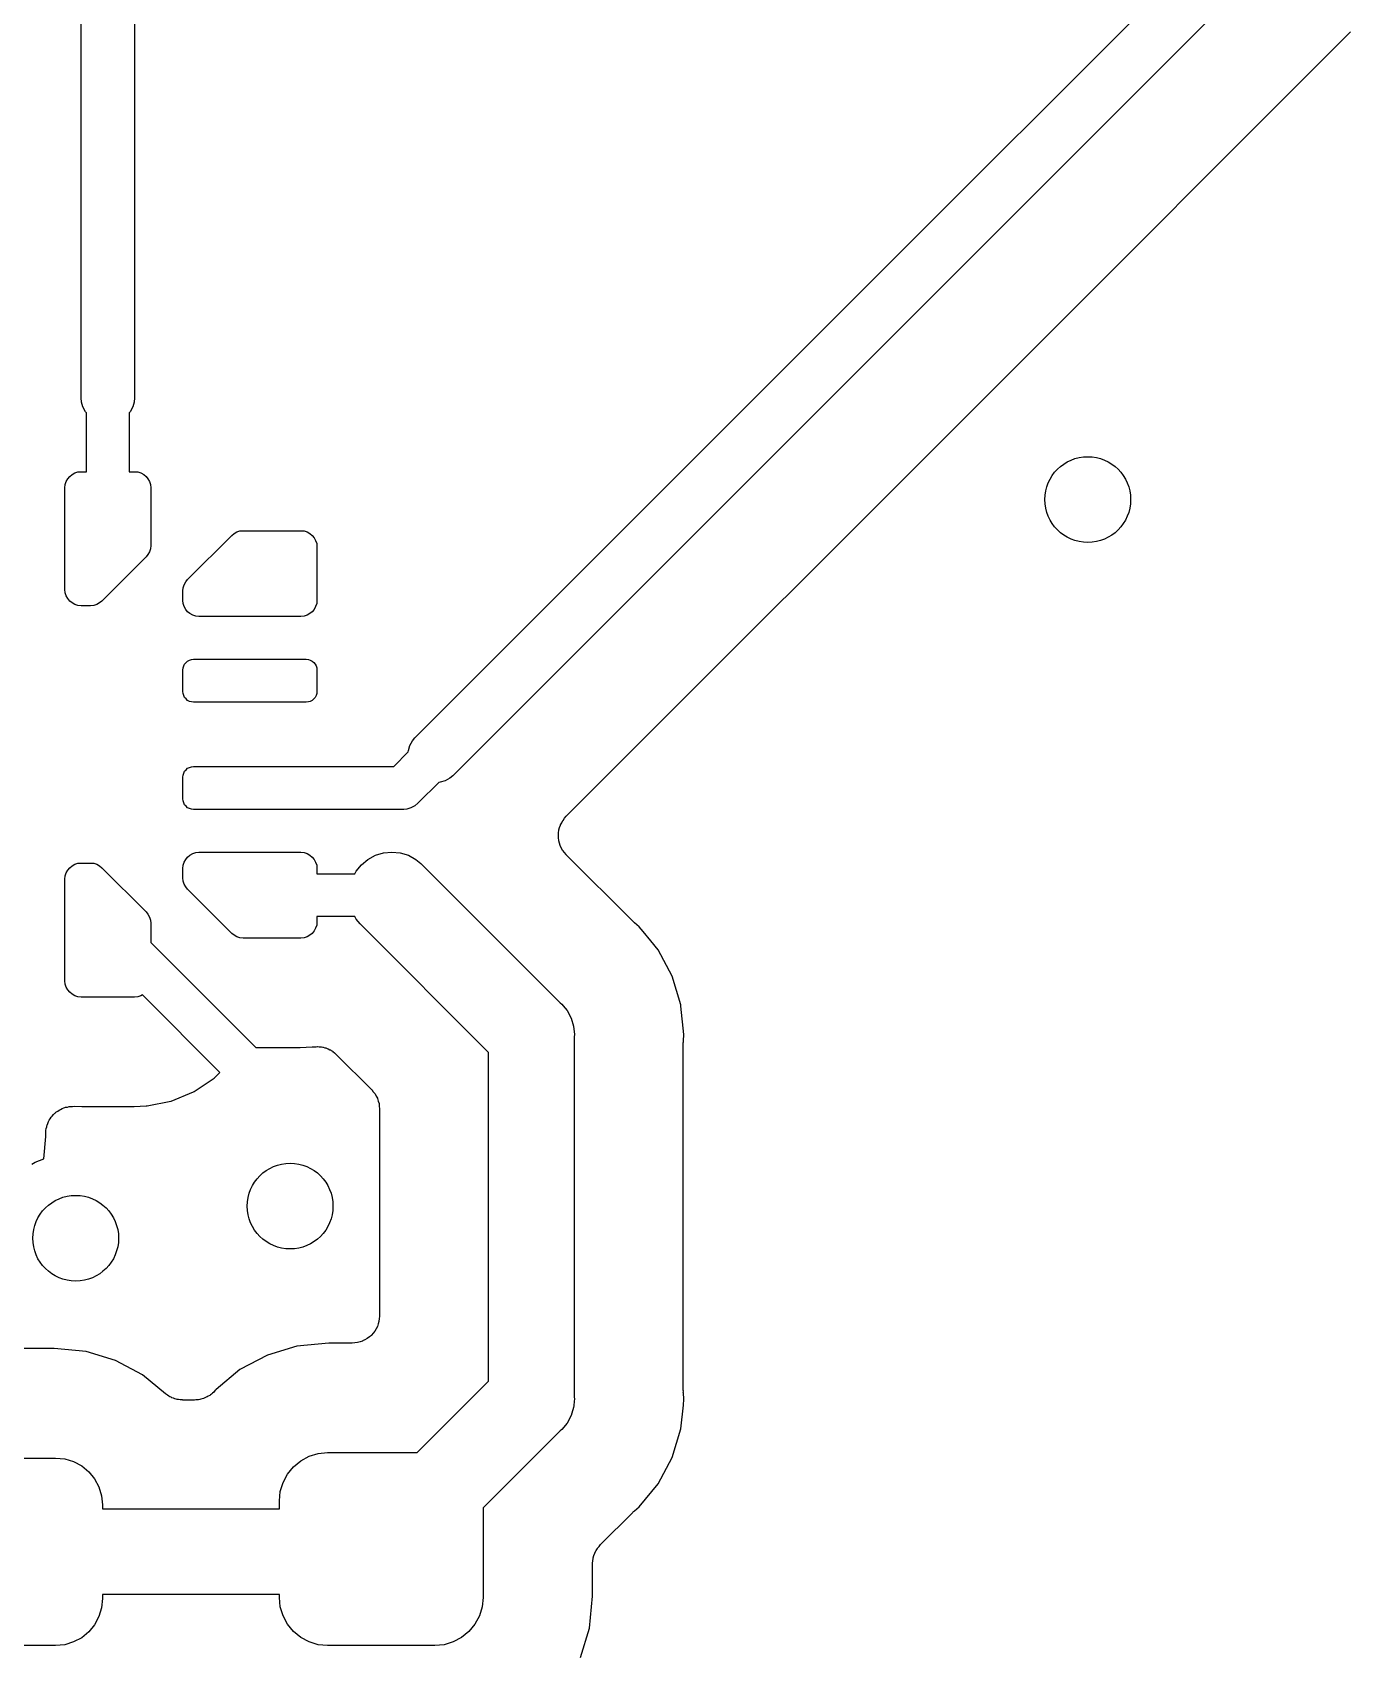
# Model space of a CAD drawing. Extents: x 103 to 213, y -152 to -90.
# Drawn here: x 158.15 to 164.3, y -131.3 to -123.75 of the extents above; entities that cross this region are included whole.
import ezdxf

# ---------------------------------------------------------------- set-up
doc = ezdxf.new("R2010")
doc.units = 0
doc.layers.add('BLACK', color=7, linetype='CONTINUOUS')

msp = doc.modelspace()

# ---------------------------------------------------------------- linework, layer by layer
at = {"layer": 'BLACK', "linetype": 'CONTINUOUS'}
for p, q in [((158.375, -125.456), (158.375, -120.738)), ((158.625, -120.721), (158.625, -125.456)), ((162.116, -124.857), (163.75, -123.223)), ((163.959, -123.368), (162.293, -125.034)), ((162.674, -125.371), (164.296, -123.749)), ((159.932, -127.041), (162.116, -124.857)), ((162.116, -124.857), (162.116, -124.857)), ((162.293, -125.034), (160.109, -127.218)), ((162.293, -125.034), (162.293, -125.034)), ((160.638, -127.407), (162.674, -125.371)), ((162.674, -125.371), (162.674, -125.371)), ((158.377, -125.475), (158.375, -125.456)), ((158.384, -125.498), (158.377, -125.475)), ((158.396, -125.52), (158.384, -125.498)), ((158.616, -125.498), (158.604, -125.52)), ((158.623, -125.475), (158.616, -125.498)), ((158.625, -125.456), (158.623, -125.475)), ((158.4, -125.525), (158.396, -125.52)), ((158.4, -125.8), (158.4, -125.525)), ((158.604, -125.52), (158.6, -125.525)), ((158.6, -125.525), (158.6, -125.8)), ((158.322, -125.822), (158.333, -125.813)), ((158.333, -125.813), (158.346, -125.806)), ((158.346, -125.806), (158.36, -125.801)), ((158.36, -125.801), (158.375, -125.8)), ((158.375, -125.8), (158.4, -125.8)), ((158.6, -125.8), (158.625, -125.8)), ((158.625, -125.8), (158.64, -125.801)), ((158.64, -125.801), (158.654, -125.806)), ((158.654, -125.806), (158.667, -125.813)), ((158.667, -125.813), (158.678, -125.822)), ((158.3, -125.875), (158.301, -125.86)), ((158.3, -126.35), (158.3, -125.875)), ((158.301, -125.86), (158.306, -125.846)), ((158.306, -125.846), (158.313, -125.833)), ((158.313, -125.833), (158.322, -125.822)), ((158.678, -125.822), (158.687, -125.833)), ((158.687, -125.833), (158.694, -125.846)), ((158.694, -125.846), (158.699, -125.86)), ((158.699, -125.86), (158.7, -125.875)), ((158.7, -125.875), (158.7, -126.144)), ((158.872, -126.303), (159.078, -126.097)), ((159.078, -126.097), (159.089, -126.088)), ((159.089, -126.088), (159.102, -126.081)), ((159.102, -126.081), (159.116, -126.076)), ((159.116, -126.076), (159.131, -126.075)), ((159.131, -126.075), (159.4, -126.075)), ((159.4, -126.075), (159.415, -126.076)), ((159.415, -126.076), (159.429, -126.081)), ((159.429, -126.081), (159.442, -126.088)), ((159.442, -126.088), (159.453, -126.097)), ((159.453, -126.097), (159.462, -126.108)), ((159.462, -126.108), (159.469, -126.121)), ((158.687, -126.186), (158.678, -126.197)), ((158.694, -126.173), (158.687, -126.186)), ((158.699, -126.159), (158.694, -126.173)), ((158.7, -126.144), (158.699, -126.159)), ((159.469, -126.121), (159.474, -126.135)), ((159.474, -126.135), (159.475, -126.15)), ((159.475, -126.15), (159.475, -126.4)), ((158.678, -126.197), (158.472, -126.403)), ((158.85, -126.356), (158.851, -126.341)), ((158.851, -126.341), (158.856, -126.327)), ((158.856, -126.327), (158.863, -126.314)), ((158.863, -126.314), (158.872, -126.303)), ((158.301, -126.365), (158.3, -126.35)), ((158.306, -126.379), (158.301, -126.365)), ((158.313, -126.392), (158.306, -126.379)), ((158.322, -126.403), (158.313, -126.392)), ((158.333, -126.412), (158.322, -126.403)), ((158.346, -126.419), (158.333, -126.412)), ((158.36, -126.424), (158.346, -126.419)), ((158.448, -126.419), (158.434, -126.424)), ((158.461, -126.412), (158.448, -126.419)), ((158.472, -126.403), (158.461, -126.412)), ((158.85, -126.4), (158.85, -126.356)), ((158.851, -126.415), (158.85, -126.4)), ((158.856, -126.429), (158.851, -126.415)), ((159.474, -126.415), (159.469, -126.429)), ((159.475, -126.4), (159.474, -126.415)), ((158.375, -126.425), (158.36, -126.424)), ((158.419, -126.425), (158.375, -126.425)), ((158.434, -126.424), (158.419, -126.425)), ((158.863, -126.442), (158.856, -126.429)), ((158.872, -126.453), (158.863, -126.442)), ((158.883, -126.462), (158.872, -126.453)), ((158.896, -126.469), (158.883, -126.462)), ((158.91, -126.474), (158.896, -126.469)), ((158.925, -126.475), (158.91, -126.474)), ((159.4, -126.475), (158.925, -126.475)), ((159.415, -126.474), (159.4, -126.475)), ((159.429, -126.469), (159.415, -126.474)), ((159.442, -126.462), (159.429, -126.469)), ((159.453, -126.453), (159.442, -126.462)), ((159.462, -126.442), (159.453, -126.453)), ((159.469, -126.429), (159.462, -126.442)), ((158.85, -126.725), (158.851, -126.715)), ((158.851, -126.715), (158.854, -126.706)), ((158.854, -126.706), (158.858, -126.697)), ((158.858, -126.697), (158.865, -126.69)), ((158.865, -126.69), (158.872, -126.683)), ((158.872, -126.683), (158.881, -126.679)), ((158.881, -126.679), (158.89, -126.676)), ((158.89, -126.676), (158.9, -126.675)), ((158.9, -126.675), (159.425, -126.675)), ((159.425, -126.675), (159.435, -126.676)), ((159.435, -126.676), (159.444, -126.679)), ((159.444, -126.679), (159.453, -126.683)), ((159.453, -126.683), (159.46, -126.69)), ((159.46, -126.69), (159.467, -126.697)), ((159.467, -126.697), (159.471, -126.706)), ((159.471, -126.706), (159.474, -126.715)), ((159.474, -126.715), (159.475, -126.725)), ((158.85, -126.825), (158.85, -126.725)), ((159.475, -126.725), (159.475, -126.825)), ((158.851, -126.835), (158.85, -126.825)), ((158.854, -126.844), (158.851, -126.835)), ((158.858, -126.853), (158.854, -126.844)), ((158.865, -126.86), (158.858, -126.853)), ((158.872, -126.867), (158.865, -126.86)), ((158.881, -126.871), (158.872, -126.867)), ((158.89, -126.874), (158.881, -126.871)), ((159.444, -126.871), (159.435, -126.874)), ((159.453, -126.867), (159.444, -126.871)), ((159.46, -126.86), (159.453, -126.867)), ((159.467, -126.853), (159.46, -126.86)), ((159.471, -126.844), (159.467, -126.853)), ((159.474, -126.835), (159.471, -126.844)), ((159.475, -126.825), (159.474, -126.835)), ((158.9, -126.875), (158.89, -126.874)), ((159.425, -126.875), (158.9, -126.875)), ((159.435, -126.874), (159.425, -126.875)), ((159.901, -127.107), (159.902, -127.1)), ((159.902, -127.1), (159.909, -127.077)), ((159.909, -127.077), (159.921, -127.055)), ((159.921, -127.055), (159.932, -127.041)), ((158.89, -127.176), (158.9, -127.175)), ((158.9, -127.175), (159.834, -127.175)), ((159.834, -127.175), (159.901, -127.107)), ((158.85, -127.225), (158.851, -127.215)), ((158.85, -127.325), (158.85, -127.225)), ((158.851, -127.215), (158.854, -127.206)), ((158.854, -127.206), (158.858, -127.197)), ((158.858, -127.197), (158.865, -127.19)), ((158.865, -127.19), (158.872, -127.183)), ((158.872, -127.183), (158.881, -127.179)), ((158.881, -127.179), (158.89, -127.176)), ((160.043, -127.249), (159.949, -127.342)), ((160.05, -127.248), (160.043, -127.249)), ((160.073, -127.241), (160.05, -127.248)), ((160.095, -127.229), (160.073, -127.241)), ((160.109, -127.218), (160.095, -127.229)), ((158.851, -127.335), (158.85, -127.325)), ((158.854, -127.344), (158.851, -127.335)), ((158.858, -127.353), (158.854, -127.344)), ((158.865, -127.36), (158.858, -127.353)), ((158.872, -127.367), (158.865, -127.36)), ((158.881, -127.371), (158.872, -127.367)), ((158.89, -127.374), (158.881, -127.371)), ((158.9, -127.375), (158.89, -127.374)), ((159.87, -127.375), (158.9, -127.375)), ((159.875, -127.375), (159.87, -127.375)), ((159.88, -127.375), (159.875, -127.375)), ((159.895, -127.374), (159.88, -127.375)), ((159.88, -127.375), (159.88, -127.375)), ((159.913, -127.368), (159.895, -127.374)), ((159.931, -127.359), (159.913, -127.368)), ((159.946, -127.346), (159.931, -127.359)), ((159.949, -127.342), (159.946, -127.346)), ((160.602, -127.484), (160.603, -127.472)), ((160.603, -127.472), (160.603, -127.471)), ((160.603, -127.471), (160.604, -127.471)), ((160.604, -127.471), (160.607, -127.46)), ((160.607, -127.46), (160.611, -127.448)), ((160.611, -127.447), (160.617, -127.437)), ((160.611, -127.448), (160.611, -127.447)), ((160.611, -127.448), (160.611, -127.448)), ((160.617, -127.437), (160.622, -127.426)), ((160.622, -127.426), (160.623, -127.426)), ((160.623, -127.426), (160.63, -127.416)), ((160.623, -127.426), (160.623, -127.426)), ((160.63, -127.416), (160.638, -127.407)), ((160.601, -127.496), (160.602, -127.484)), ((160.601, -127.497), (160.601, -127.496)), ((160.601, -127.496), (160.601, -127.496)), ((160.602, -127.508), (160.601, -127.497)), ((160.603, -127.52), (160.602, -127.508)), ((160.603, -127.521), (160.603, -127.52)), ((160.607, -127.533), (160.603, -127.521)), ((160.603, -127.521), (160.603, -127.521)), ((160.61, -127.544), (160.607, -127.533)), ((160.61, -127.545), (160.61, -127.544)), ((160.616, -127.556), (160.61, -127.545)), ((160.61, -127.545), (160.61, -127.545)), ((158.346, -127.631), (158.36, -127.626)), ((158.36, -127.626), (158.375, -127.625)), ((158.375, -127.625), (158.419, -127.625)), ((158.419, -127.625), (158.434, -127.626)), ((158.434, -127.626), (158.448, -127.631)), ((158.851, -127.635), (158.856, -127.621)), ((158.856, -127.621), (158.863, -127.608)), ((158.863, -127.608), (158.872, -127.597)), ((158.872, -127.597), (158.883, -127.588)), ((158.883, -127.588), (158.896, -127.581)), ((158.896, -127.581), (158.91, -127.576)), ((158.91, -127.576), (158.925, -127.575)), ((158.925, -127.575), (159.4, -127.575)), ((159.4, -127.575), (159.415, -127.576)), ((159.415, -127.576), (159.429, -127.581)), ((159.429, -127.581), (159.442, -127.588)), ((159.442, -127.588), (159.453, -127.597)), ((159.453, -127.597), (159.462, -127.608)), ((159.462, -127.608), (159.469, -127.621)), ((159.469, -127.621), (159.474, -127.635)), ((159.683, -127.633), (159.713, -127.608)), ((159.713, -127.608), (159.748, -127.589)), ((159.748, -127.589), (159.786, -127.578)), ((159.786, -127.578), (159.825, -127.574)), ((159.825, -127.574), (159.864, -127.578)), ((159.864, -127.578), (159.902, -127.589)), ((159.902, -127.589), (159.937, -127.608)), ((159.937, -127.608), (159.959, -127.627)), ((159.959, -127.627), (160.609, -128.277)), ((160.621, -127.566), (160.616, -127.556)), ((160.622, -127.566), (160.621, -127.566)), ((160.622, -127.567), (160.622, -127.566)), ((160.629, -127.576), (160.622, -127.567)), ((160.637, -127.586), (160.629, -127.576)), ((160.638, -127.587), (160.637, -127.586)), ((160.637, -127.586), (160.637, -127.586)), ((160.637, -127.586), (160.637, -127.586)), ((160.637, -127.586), (160.637, -127.586)), ((160.947, -127.895), (160.638, -127.587)), ((158.3, -127.7), (158.301, -127.685)), ((158.3, -128.175), (158.3, -127.7)), ((158.301, -127.685), (158.306, -127.671)), ((158.306, -127.671), (158.313, -127.658)), ((158.313, -127.658), (158.322, -127.647)), ((158.322, -127.647), (158.333, -127.638)), ((158.333, -127.638), (158.346, -127.631)), ((158.448, -127.631), (158.461, -127.638)), ((158.461, -127.638), (158.472, -127.647)), ((158.472, -127.647), (158.678, -127.853)), ((158.85, -127.65), (158.851, -127.635)), ((158.85, -127.694), (158.85, -127.65)), ((158.851, -127.709), (158.85, -127.694)), ((159.474, -127.635), (159.475, -127.65)), ((159.475, -127.65), (159.475, -127.675)), ((159.475, -127.675), (159.652, -127.675)), ((159.652, -127.675), (159.658, -127.663)), ((159.658, -127.663), (159.683, -127.633)), ((158.856, -127.723), (158.851, -127.709)), ((158.863, -127.736), (158.856, -127.723)), ((158.872, -127.747), (158.863, -127.736)), ((159.078, -127.953), (158.872, -127.747)), ((158.678, -127.853), (158.687, -127.864)), ((158.687, -127.864), (158.694, -127.877)), ((158.694, -127.877), (158.699, -127.891)), ((158.699, -127.891), (158.7, -127.906)), ((158.7, -127.906), (158.7, -127.996)), ((159.469, -127.929), (159.462, -127.942)), ((159.474, -127.915), (159.469, -127.929)), ((159.475, -127.9), (159.474, -127.915)), ((159.652, -127.875), (159.475, -127.875)), ((159.475, -127.875), (159.475, -127.9)), ((159.658, -127.887), (159.652, -127.875)), ((159.677, -127.909), (159.658, -127.887)), ((160.275, -128.508), (159.677, -127.909)), ((160.951, -127.899), (160.947, -127.895)), ((160.955, -127.903), (160.951, -127.899)), ((160.956, -127.904), (160.955, -127.903)), ((160.978, -127.922), (160.956, -127.904)), ((160.996, -127.944), (160.978, -127.922)), ((158.7, -127.996), (159.19, -128.486)), ((159.089, -127.962), (159.078, -127.953)), ((159.102, -127.969), (159.089, -127.962)), ((159.116, -127.974), (159.102, -127.969)), ((159.131, -127.975), (159.116, -127.974)), ((159.4, -127.975), (159.131, -127.975)), ((159.415, -127.974), (159.4, -127.975)), ((159.429, -127.969), (159.415, -127.974)), ((159.442, -127.962), (159.429, -127.969)), ((159.453, -127.953), (159.442, -127.962)), ((159.462, -127.942), (159.453, -127.953)), ((161.033, -127.988), (160.996, -127.944)), ((160.996, -127.944), (160.996, -127.944)), ((161.067, -128.03), (161.033, -127.988)), ((161.033, -127.988), (161.033, -127.988)), ((161.132, -128.153), (161.067, -128.03)), ((161.173, -128.286), (161.132, -128.153)), ((158.301, -128.19), (158.3, -128.175)), ((158.306, -128.204), (158.301, -128.19)), ((158.313, -128.217), (158.306, -128.204)), ((158.322, -128.228), (158.313, -128.217)), ((158.333, -128.237), (158.322, -128.228)), ((158.346, -128.244), (158.333, -128.237)), ((158.36, -128.249), (158.346, -128.244)), ((158.375, -128.25), (158.36, -128.249)), ((158.625, -128.25), (158.375, -128.25)), ((158.64, -128.249), (158.625, -128.25)), ((158.654, -128.244), (158.64, -128.249)), ((158.661, -128.24), (158.654, -128.244)), ((159.023, -128.602), (158.661, -128.24)), ((160.609, -128.277), (160.617, -128.283)), ((160.617, -128.283), (160.623, -128.291)), ((160.623, -128.291), (160.623, -128.291)), ((160.623, -128.291), (160.642, -128.313)), ((161.173, -128.293), (161.173, -128.286)), ((161.186, -128.425), (161.173, -128.293)), ((160.642, -128.313), (160.661, -128.348)), ((160.661, -128.348), (160.672, -128.386)), ((160.672, -128.386), (160.676, -128.425)), ((160.676, -128.425), (160.675, -128.435)), ((160.675, -128.435), (160.675, -130.115)), ((161.183, -128.464), (161.184, -128.459)), ((161.184, -128.454), (161.186, -128.425)), ((161.184, -128.459), (161.184, -128.454)), ((159.19, -128.486), (159.397, -128.486)), ((159.397, -128.486), (159.453, -128.483)), ((159.453, -128.483), (159.465, -128.482)), ((159.465, -128.482), (159.466, -128.482)), ((159.466, -128.482), (159.472, -128.482)), ((159.472, -128.482), (159.478, -128.481)), ((159.478, -128.481), (159.479, -128.482)), ((159.479, -128.482), (159.479, -128.481)), ((159.479, -128.481), (159.486, -128.482)), ((159.486, -128.482), (159.491, -128.482)), ((159.491, -128.482), (159.496, -128.483)), ((159.496, -128.483), (159.503, -128.484)), ((159.503, -128.484), (159.503, -128.484)), ((159.503, -128.484), (159.504, -128.484)), ((159.504, -128.484), (159.512, -128.487)), ((159.512, -128.487), (159.516, -128.487)), ((159.516, -128.487), (159.519, -128.489)), ((159.519, -128.489), (159.526, -128.491)), ((159.526, -128.491), (159.527, -128.491)), ((159.527, -128.491), (159.527, -128.492)), ((159.527, -128.492), (159.535, -128.496)), ((159.535, -128.496), (159.538, -128.497)), ((159.538, -128.497), (159.541, -128.499)), ((159.541, -128.499), (159.548, -128.503)), ((159.548, -128.503), (159.549, -128.503)), ((159.549, -128.503), (159.549, -128.504)), ((159.549, -128.504), (159.557, -128.51)), ((159.557, -128.51), (159.559, -128.511)), ((159.559, -128.511), (159.56, -128.513)), ((159.56, -128.513), (159.567, -128.519)), ((159.567, -128.519), (159.73, -128.681)), ((160.275, -130.042), (160.275, -128.508)), ((161.183, -128.466), (161.183, -128.464)), ((161.183, -130.084), (161.183, -128.466)), ((158.997, -128.627), (159.023, -128.602)), ((158.902, -128.691), (158.996, -128.628)), ((158.996, -128.628), (158.997, -128.627)), ((159.73, -128.681), (159.73, -128.681)), ((159.73, -128.681), (159.73, -128.681)), ((159.73, -128.681), (159.73, -128.681)), ((159.73, -128.681), (159.731, -128.682)), ((159.731, -128.682), (159.738, -128.692)), ((158.311, -128.763), (158.319, -128.761)), ((158.319, -128.761), (158.323, -128.76)), ((158.323, -128.76), (158.326, -128.76)), ((158.326, -128.76), (158.335, -128.76)), ((158.335, -128.76), (158.344, -128.759)), ((158.344, -128.759), (158.378, -128.761)), ((158.378, -128.761), (158.622, -128.761)), ((158.622, -128.761), (158.678, -128.758)), ((158.678, -128.758), (158.684, -128.758)), ((158.684, -128.758), (158.794, -128.736)), ((158.794, -128.736), (158.796, -128.735)), ((158.796, -128.735), (158.9, -128.692)), ((158.9, -128.692), (158.902, -128.691)), ((159.738, -128.692), (159.746, -128.701)), ((159.746, -128.701), (159.746, -128.701)), ((159.746, -128.701), (159.747, -128.702)), ((159.747, -128.702), (159.752, -128.712)), ((159.752, -128.712), (159.757, -128.722)), ((159.757, -128.722), (159.758, -128.723)), ((159.758, -128.723), (159.758, -128.724)), ((159.758, -128.724), (159.761, -128.735)), ((159.761, -128.735), (159.765, -128.746)), ((159.765, -128.746), (159.765, -128.747)), ((159.765, -128.747), (159.765, -128.748)), ((159.765, -128.748), (159.766, -128.759)), ((159.766, -128.759), (159.767, -128.771)), ((158.22, -128.84), (158.223, -128.831)), ((158.223, -128.831), (158.225, -128.828)), ((158.225, -128.828), (158.226, -128.825)), ((158.226, -128.825), (158.231, -128.818)), ((158.231, -128.818), (158.236, -128.81)), ((158.236, -128.81), (158.238, -128.808)), ((158.238, -128.808), (158.24, -128.805)), ((158.24, -128.805), (158.247, -128.798)), ((158.247, -128.798), (158.253, -128.792)), ((158.253, -128.792), (158.256, -128.79)), ((158.256, -128.79), (158.258, -128.787)), ((158.258, -128.787), (158.266, -128.782)), ((158.266, -128.782), (158.273, -128.777)), ((158.273, -128.777), (158.276, -128.776)), ((158.276, -128.776), (158.279, -128.774)), ((158.279, -128.774), (158.287, -128.77)), ((158.287, -128.77), (158.295, -128.767)), ((158.295, -128.767), (158.299, -128.766)), ((158.299, -128.766), (158.302, -128.764)), ((158.302, -128.764), (158.311, -128.763)), ((159.767, -128.771), (159.767, -129.737)), ((158.201, -129.004), (158.211, -128.9)), ((158.211, -128.872), (158.213, -128.863)), ((158.211, -128.876), (158.211, -128.872)), ((158.211, -128.879), (158.211, -128.876)), ((158.211, -128.888), (158.211, -128.879)), ((158.211, -128.897), (158.211, -128.888)), ((158.211, -128.899), (158.211, -128.897)), ((158.211, -128.9), (158.211, -128.899)), ((158.213, -128.863), (158.215, -128.855)), ((158.215, -128.855), (158.216, -128.851)), ((158.216, -128.851), (158.217, -128.848)), ((158.217, -128.848), (158.22, -128.84)), ((158.146, -129.03), (158.161, -129.021)), ((158.161, -129.021), (158.201, -129.004)), ((159.767, -129.739), (159.766, -129.751)), ((159.767, -129.737), (159.767, -129.738)), ((159.767, -129.738), (159.767, -129.738)), ((159.767, -129.738), (159.767, -129.738)), ((159.767, -129.738), (159.767, -129.739)), ((159.737, -129.818), (159.729, -129.827)), ((159.745, -129.809), (159.737, -129.818)), ((159.751, -129.797), (159.745, -129.808)), ((159.745, -129.808), (159.745, -129.808)), ((159.745, -129.808), (159.745, -129.809)), ((159.757, -129.787), (159.751, -129.797)), ((159.761, -129.775), (159.757, -129.786)), ((159.757, -129.786), (159.757, -129.787)), ((159.757, -129.787), (159.757, -129.787)), ((159.764, -129.763), (159.761, -129.775)), ((159.766, -129.751), (159.764, -129.762)), ((159.764, -129.762), (159.764, -129.763)), ((159.764, -129.763), (159.764, -129.763)), ((158.25, -129.889), (157.819, -129.889)), ((158.399, -129.904), (158.25, -129.889)), ((159.382, -129.879), (159.244, -129.921)), ((159.531, -129.864), (159.382, -129.879)), ((159.64, -129.864), (159.531, -129.864)), ((159.652, -129.863), (159.64, -129.864)), ((159.664, -129.862), (159.652, -129.863)), ((159.665, -129.862), (159.664, -129.862)), ((159.664, -129.862), (159.664, -129.862)), ((159.676, -129.858), (159.665, -129.862)), ((159.688, -129.855), (159.676, -129.858)), ((159.699, -129.849), (159.688, -129.854)), ((159.688, -129.854), (159.688, -129.854)), ((159.688, -129.854), (159.688, -129.855)), ((159.71, -129.843), (159.699, -129.849)), ((159.72, -129.835), (159.71, -129.843)), ((159.71, -129.843), (159.71, -129.843)), ((159.71, -129.843), (159.71, -129.843)), ((159.729, -129.828), (159.72, -129.835)), ((159.729, -129.827), (159.729, -129.827)), ((159.729, -129.827), (159.729, -129.828)), ((158.535, -129.945), (158.399, -129.904)), ((158.661, -130.012), (158.535, -129.945)), ((159.244, -129.921), (159.116, -129.988)), ((158.769, -130.101), (158.661, -130.012)), ((159.116, -129.988), (159.005, -130.08)), ((159.942, -130.375), (160.275, -130.042)), ((158.773, -130.104), (158.769, -130.101)), ((158.778, -130.107), (158.773, -130.104)), ((158.784, -130.111), (158.778, -130.107)), ((158.789, -130.114), (158.784, -130.111)), ((158.795, -130.117), (158.789, -130.114)), ((158.799, -130.119), (158.795, -130.117)), ((158.806, -130.121), (158.799, -130.119)), ((158.953, -130.12), (158.946, -130.122)), ((158.958, -130.117), (158.953, -130.12)), ((158.963, -130.115), (158.958, -130.117)), ((158.968, -130.111), (158.963, -130.115)), ((158.975, -130.108), (158.968, -130.111)), ((158.979, -130.105), (158.975, -130.108)), ((158.983, -130.102), (158.979, -130.105)), ((158.988, -130.097), (158.983, -130.102)), ((158.994, -130.093), (158.988, -130.097)), ((158.997, -130.088), (158.994, -130.093)), ((159.001, -130.084), (158.997, -130.088)), ((159.002, -130.083), (159.001, -130.084)), ((159.005, -130.08), (159.002, -130.083)), ((160.675, -130.115), (160.676, -130.125)), ((161.184, -130.089), (161.183, -130.084)), ((161.183, -130.095), (161.184, -130.089)), ((161.184, -130.096), (161.183, -130.095)), ((161.186, -130.125), (161.184, -130.096)), ((158.812, -130.124), (158.806, -130.121)), ((158.818, -130.125), (158.812, -130.124)), ((158.823, -130.127), (158.818, -130.125)), ((158.83, -130.127), (158.823, -130.127)), ((158.837, -130.129), (158.83, -130.127)), ((158.842, -130.129), (158.837, -130.129)), ((158.848, -130.129), (158.842, -130.129)), ((158.849, -130.13), (158.848, -130.129)), ((158.904, -130.13), (158.849, -130.13)), ((158.91, -130.129), (158.904, -130.13)), ((158.915, -130.129), (158.91, -130.129)), ((158.922, -130.128), (158.915, -130.129)), ((158.929, -130.127), (158.922, -130.128)), ((158.934, -130.125), (158.929, -130.127)), ((158.94, -130.124), (158.934, -130.125)), ((158.946, -130.122), (158.94, -130.124)), ((160.664, -130.191), (160.661, -130.202)), ((160.672, -130.164), (160.664, -130.191)), ((160.673, -130.157), (160.672, -130.164)), ((160.675, -130.135), (160.673, -130.157)), ((160.676, -130.125), (160.675, -130.135)), ((160.675, -130.135), (160.675, -130.135)), ((161.173, -130.264), (161.184, -130.154)), ((161.184, -130.154), (161.186, -130.125)), ((161.184, -130.154), (161.184, -130.154)), ((160.617, -130.267), (160.609, -130.273)), ((160.642, -130.237), (160.617, -130.267)), ((160.661, -130.202), (160.642, -130.237)), ((161.132, -130.397), (161.173, -130.264)), ((160.609, -130.273), (160.25, -130.633)), ((157.744, -130.4), (158.256, -130.4)), ((158.256, -130.4), (158.299, -130.404)), ((158.299, -130.404), (158.34, -130.417)), ((158.34, -130.417), (158.378, -130.437)), ((159.366, -130.441), (159.4, -130.413)), ((159.4, -130.413), (159.439, -130.392)), ((159.439, -130.392), (159.481, -130.379)), ((159.481, -130.379), (159.525, -130.375)), ((159.525, -130.375), (159.942, -130.375)), ((161.067, -130.52), (161.132, -130.397)), ((158.378, -130.437), (158.411, -130.464)), ((158.411, -130.464), (158.438, -130.497)), ((158.438, -130.497), (158.458, -130.535)), ((159.317, -130.514), (159.338, -130.475)), ((159.338, -130.475), (159.366, -130.441)), ((158.458, -130.535), (158.471, -130.576)), ((159.3, -130.6), (159.304, -130.556)), ((159.304, -130.556), (159.317, -130.514)), ((160.978, -130.628), (161.067, -130.52)), ((158.471, -130.576), (158.475, -130.619)), ((158.475, -130.619), (158.475, -130.637)), ((158.475, -130.637), (159.3, -130.637)), ((159.3, -130.637), (159.3, -130.6)), ((160.25, -130.633), (160.25, -131.05)), ((160.952, -130.65), (160.956, -130.646)), ((160.956, -130.646), (160.978, -130.628)), ((160.798, -130.803), (160.947, -130.655)), ((160.947, -130.655), (160.948, -130.653)), ((160.948, -130.653), (160.952, -130.65)), ((160.762, -130.879), (160.764, -130.868)), ((160.764, -130.866), (160.767, -130.855)), ((160.764, -130.867), (160.764, -130.866)), ((160.764, -130.868), (160.764, -130.867)), ((160.767, -130.855), (160.771, -130.844)), ((160.771, -130.843), (160.777, -130.832)), ((160.771, -130.844), (160.771, -130.843)), ((160.771, -130.843), (160.771, -130.843)), ((160.777, -130.832), (160.783, -130.822)), ((160.783, -130.821), (160.791, -130.812)), ((160.783, -130.822), (160.783, -130.821)), ((160.783, -130.822), (160.783, -130.822)), ((160.791, -130.812), (160.798, -130.803)), ((160.761, -130.891), (160.762, -130.879)), ((160.761, -130.892), (160.761, -130.891)), ((160.761, -130.893), (160.761, -130.892)), ((160.761, -130.892), (160.761, -130.892)), ((160.761, -130.892), (160.761, -130.892)), ((160.761, -131.044), (160.761, -130.893)), ((158.471, -131.099), (158.458, -131.14)), ((158.475, -131.056), (158.471, -131.099)), ((159.3, -131.037), (158.475, -131.037)), ((158.475, -131.037), (158.475, -131.056)), ((159.3, -131.05), (159.3, -131.037)), ((159.304, -131.094), (159.3, -131.05)), ((159.317, -131.136), (159.304, -131.094)), ((160.246, -131.094), (160.233, -131.136)), ((160.25, -131.05), (160.246, -131.094)), ((160.746, -131.193), (160.761, -131.044)), ((158.438, -131.178), (158.411, -131.211)), ((158.458, -131.14), (158.438, -131.178)), ((159.338, -131.175), (159.317, -131.136)), ((159.366, -131.209), (159.338, -131.175)), ((160.212, -131.175), (160.184, -131.209)), ((160.233, -131.136), (160.212, -131.175)), ((158.378, -131.238), (158.34, -131.258)), ((158.411, -131.211), (158.378, -131.238)), ((159.4, -131.237), (159.366, -131.209)), ((159.439, -131.258), (159.4, -131.237)), ((160.15, -131.237), (160.111, -131.258)), ((160.184, -131.209), (160.15, -131.237)), ((160.704, -131.331), (160.746, -131.193)), ((158.256, -131.275), (157.744, -131.275)), ((158.299, -131.271), (158.256, -131.275)), ((158.34, -131.258), (158.299, -131.271)), ((159.481, -131.271), (159.439, -131.258)), ((159.525, -131.275), (159.481, -131.271)), ((160.025, -131.275), (159.525, -131.275)), ((160.069, -131.271), (160.025, -131.275)), ((160.111, -131.258), (160.069, -131.271))]:
    msp.add_line(p, q, dxfattribs=at)
at = {"layer": 'BLACK'}
for centre in [(163.07, -125.93), (159.35, -129.225), (158.35, -129.375)]:
    msp.add_circle(centre, 0.2, dxfattribs=at)

doc.saveas('drawing.dxf')
